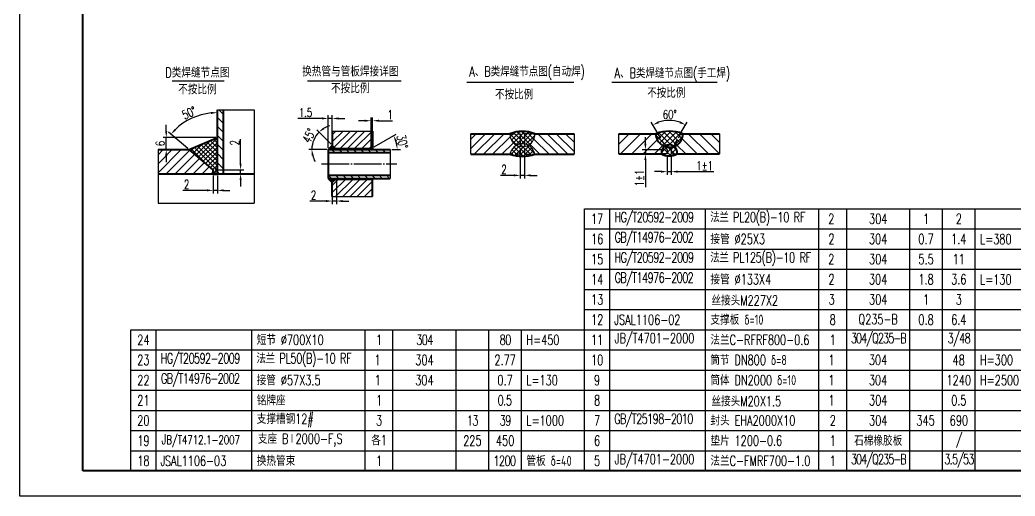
# Model space of a CAD drawing. Header units: millimetres. Extents: x -721 to -127, y -2839 to -2419.
# Drawn here: x -720.7 to -325.9, y -2839.3 to -2650.3 of the extents above; entities that cross this region are included whole.
import ezdxf

# ---------------------------------------------------------------- set-up
doc = ezdxf.new("R2010")
doc.units = ezdxf.units.MM
doc.linetypes.add('JIS_02_2.0', pattern=[3, 2, -1])
doc.linetypes.add('JIS_08_11', pattern=[12.8, 11, -0.6, 0.6, -0.6])
for name, color, linetype, lineweight in [('中心线', 4, 'JIS_08_11', 25), ('外壳线', 1, 'Continuous', 40), ('尺寸线', 2, 'Continuous', 25), ('虚线', 3, 'JIS_02_2.0', 25)]:
    doc.layers.add(name, color=color, linetype=linetype, lineweight=lineweight)
doc.styles.get("Standard").update_dxf_attribs({"font": 'romans.shx', "width": 0.707, "height": 3.5, "bigfont": 'hzfs.shx'})
doc.styles.add('文字', font='romans.shx', dxfattribs={"width": 0.707, "height": 4, "bigfont": 'hzfs.shx'})
doc.dimstyles.new('ISO-25', dxfattribs={"dimtxt": 2.5, "dimasz": 2.5, "dimexe": 1.25, "dimexo": 0.625, "dimtad": 1, "dimtxsty": 'Standard', "dimcen": 2.5, "dimadec": 0, "dimazin": 0, "dimtfac": 1, "dimtmove": 0, "dimatfit": 3, "dimfxl": 1, "dimarcsym": 0})

# ---------------------------------------------------------------- blocks, each defined once
blk = doc.blocks.new('*D481')
at = {"layer": 'Defpoints', "color": 0}
for p in [(-643.96, -2711.4), (-642.36, -2711.4), (-642.36, -2717.96)]:
    blk.add_point(p, dxfattribs=at)
at = {"layer": '尺寸线', "color": 0, "lineweight": -2}
for p, q in [((-643.96, -2712.02), (-643.96, -2719.21)), ((-642.36, -2712.02), (-642.36, -2719.21)), ((-646.46, -2717.96), (-655.99, -2717.96)), ((-642.36, -2717.96), (-643.96, -2717.96)), ((-639.86, -2717.96), (-637.36, -2717.96))]:
    blk.add_line(p, q, dxfattribs=at)
at = {"layer": '尺寸线', "color": 0}
for points in [[(-646.46, -2717.54), (-646.46, -2718.37), (-643.96, -2717.96)], [(-639.86, -2717.54), (-639.86, -2718.37), (-642.36, -2717.96)]]:
    blk.add_solid(points, dxfattribs=at)
at = {"layer": '尺寸线', "color": 0, "insert": (-654.54, -2715.58), "char_height": 3.5, "attachment_point": 5}
blk.add_mtext('2', dxfattribs=at)
blk = doc.blocks.new('*D482')
at = {"layer": 'Defpoints', "color": 0}
for p in [(-644, -2709.8), (-643.96, -2711.4), (-633.13, -2711.4)]:
    blk.add_point(p, dxfattribs=at)
at = {"layer": '尺寸线', "color": 0, "lineweight": -2}
for p, q in [((-633.13, -2707.3), (-633.13, -2697.61)), ((-643.37, -2709.8), (-631.88, -2709.8)), ((-643.33, -2711.4), (-631.88, -2711.4)), ((-633.13, -2711.4), (-633.13, -2709.8)), ((-633.13, -2713.9), (-633.13, -2716.4))]:
    blk.add_line(p, q, dxfattribs=at)
at = {"layer": '尺寸线', "color": 0}
for points in [[(-633.55, -2707.3), (-632.71, -2707.3), (-633.13, -2709.8)], [(-633.55, -2713.9), (-632.71, -2713.9), (-633.13, -2711.4)]]:
    blk.add_solid(points, dxfattribs=at)
at = {"layer": '尺寸线', "color": 0, "insert": (-635.51, -2699.06), "char_height": 3.5, "attachment_point": 5, "rotation": 90}
blk.add_mtext('2', dxfattribs=at)
blk = doc.blocks.new('*D483')
at = {"layer": 'Defpoints', "color": 0}
for p in [(-649.26, -2688.13), (-642.36, -2685.97), (-653.53, -2701.8), (-643.96, -2709.83), (-642.36, -2711.4)]:
    blk.add_point(p, dxfattribs=at)
at = {"layer": '尺寸线', "color": 0, "lineweight": -2}
blk.add_line((-654.01, -2701.39), (-661.74, -2694.91), dxfattribs=at)
blk.add_arc((-642.36, -2711.17), 24.06, 95.9569, 134.0431, dxfattribs=at)
at = {"layer": '尺寸线', "color": 0}
for points in [[(-644.87, -2686.83), (-644.83, -2687.66), (-642.36, -2687.12)], [(-658.77, -2694.17), (-659.38, -2693.6), (-660.78, -2695.71)]]:
    blk.add_solid(points, dxfattribs=at)
at = {"layer": '尺寸线', "color": 0, "insert": (-653.53, -2687.22), "char_height": 3.5, "attachment_point": 5, "rotation": 25}
blk.add_mtext('50°', dxfattribs=at)
blk = doc.blocks.new('*D484')
at = {"layer": 'Defpoints', "color": 0}
for p in [(-662.63, -2696.95), (-642.36, -2696.95), (-653.53, -2701.8)]:
    blk.add_point(p, dxfattribs=at)
at = {"layer": '尺寸线', "color": 0, "lineweight": -2}
for p, q in [((-662.63, -2694.45), (-662.63, -2691.95)), ((-642.98, -2696.95), (-663.88, -2696.95)), ((-662.63, -2701.8), (-662.63, -2696.95)), ((-654.16, -2701.8), (-663.88, -2701.8)), ((-662.63, -2704.3), (-662.63, -2706.8))]:
    blk.add_line(p, q, dxfattribs=at)
at = {"layer": '尺寸线', "color": 0}
for points in [[(-663.05, -2694.45), (-662.22, -2694.45), (-662.63, -2696.95)], [(-663.05, -2704.3), (-662.22, -2704.3), (-662.63, -2701.8)]]:
    blk.add_solid(points, dxfattribs=at)
at = {"layer": '尺寸线', "color": 0, "insert": (-665.01, -2699.37), "char_height": 3.5, "attachment_point": 5, "rotation": 90}
blk.add_mtext('6', dxfattribs=at)
blk = doc.blocks.new('*D485')
at = {"layer": 'Defpoints', "color": 0}
for p in [(-581.38, -2690.32), (-580.74, -2698.07), (-581.38, -2701.38)]:
    blk.add_point(p, dxfattribs=at)
at = {"layer": '尺寸线', "color": 0, "lineweight": -2}
for p, q in [((-583.88, -2690.32), (-586.38, -2690.32)), ((-581.38, -2700.76), (-581.38, -2689.07)), ((-581.38, -2690.32), (-580.74, -2690.32)), ((-580.74, -2697.45), (-580.74, -2689.07)), ((-578.24, -2690.32), (-572.91, -2690.32))]:
    blk.add_line(p, q, dxfattribs=at)
at = {"layer": '尺寸线', "color": 0}
for points in [[(-583.88, -2689.9), (-583.88, -2690.74), (-581.38, -2690.32)], [(-578.24, -2689.9), (-578.24, -2690.74), (-580.74, -2690.32)]]:
    blk.add_solid(points, dxfattribs=at)
at = {"layer": '尺寸线', "color": 0, "insert": (-573.83, -2687.95), "char_height": 3.5, "attachment_point": 5}
blk.add_mtext('1', dxfattribs=at)
blk = doc.blocks.new('*D486')
at = {"layer": 'Defpoints', "color": 0}
for p in [(-596.74, -2689.43), (-596.74, -2700.1), (-598.34, -2701.69)]:
    blk.add_point(p, dxfattribs=at)
at = {"layer": '尺寸线', "color": 0, "lineweight": -2}
for p, q in [((-598.34, -2701.07), (-598.34, -2688.18)), ((-596.74, -2699.47), (-596.74, -2688.18)), ((-600.84, -2689.43), (-610.4, -2689.43)), ((-596.74, -2689.43), (-598.34, -2689.43)), ((-594.24, -2689.43), (-591.74, -2689.43))]:
    blk.add_line(p, q, dxfattribs=at)
at = {"layer": '尺寸线', "color": 0}
for points in [[(-600.84, -2689.01), (-600.84, -2689.85), (-598.34, -2689.43)], [(-594.24, -2689.01), (-594.24, -2689.85), (-596.74, -2689.43)]]:
    blk.add_solid(points, dxfattribs=at)
at = {"layer": '尺寸线', "color": 0, "insert": (-607.36, -2687.06), "char_height": 3.5, "attachment_point": 5}
blk.add_mtext('1.5', dxfattribs=at)
blk = doc.blocks.new('*D487')
at = {"layer": 'Defpoints', "color": 0}
for p in [(-604.53, -2699.18), (-596.74, -2700.1), (-598.34, -2701.69), (-595.15, -2701.69), (-573.76, -2701.69)]:
    blk.add_point(p, dxfattribs=at)
at = {"layer": '尺寸线', "color": 0, "lineweight": -2}
for p, q in [((-597.18, -2699.66), (-602.9, -2693.94)), ((-598.97, -2701.69), (-606.12, -2701.69))]:
    blk.add_line(p, q, dxfattribs=at)
for start, end in [(105.4285, 120.2142), (135, 180), (194.7858, 209.5715)]:
    blk.add_arc((-595.15, -2701.69), 9.71, start, end, dxfattribs=at)
at = {"layer": '尺寸线', "color": 0}
for points in [[(-599.79, -2693.63), (-600.29, -2692.97), (-602.02, -2694.82)], [(-604.96, -2704.22), (-604.13, -2704.12), (-604.87, -2701.69)]]:
    blk.add_solid(points, dxfattribs=at)
at = {"layer": '尺寸线', "color": 0, "insert": (-605.95, -2696.26), "char_height": 3.5, "attachment_point": 5, "rotation": 63.3324}
blk.add_mtext('45°', dxfattribs=at)
blk = doc.blocks.new('*D488')
at = {"layer": 'Defpoints', "color": 0}
for p in [(-571.64, -2697.95), (-598.34, -2701.69), (-581.38, -2701.38), (-580.74, -2701.01), (-573.76, -2701.69)]:
    blk.add_point(p, dxfattribs=at)
at = {"layer": '尺寸线', "color": 0, "lineweight": -2}
for p, q in [((-580.2, -2700.7), (-571.36, -2695.6)), ((-573.14, -2701.69), (-569.73, -2701.69))]:
    blk.add_line(p, q, dxfattribs=at)
blk.add_arc((-581.92, -2701.69), 10.94, 13.1184, 16.872, dxfattribs=at)
at = {"layer": '尺寸线', "color": 0}
for points in [[(-571.83, -2698.68), (-571.06, -2698.35), (-572.44, -2696.22)], [(-570.85, -2699.16), (-571.68, -2699.25), (-570.98, -2701.69)]]:
    blk.add_solid(points, dxfattribs=at)
at = {"layer": '尺寸线', "color": 0, "insert": (-568.95, -2698.68), "char_height": 3.5, "attachment_point": 5, "rotation": 283.0773}
blk.add_mtext('30°', dxfattribs=at)
blk = doc.blocks.new('*D489')
at = {"layer": 'Defpoints', "color": 0}
for p in [(-596.74, -2714.8), (-595.15, -2713.21), (-595.15, -2722.21)]:
    blk.add_point(p, dxfattribs=at)
at = {"layer": '尺寸线', "color": 0, "lineweight": -2}
for p, q in [((-596.74, -2715.43), (-596.74, -2723.46)), ((-595.15, -2713.84), (-595.15, -2723.46)), ((-599.24, -2722.21), (-605.63, -2722.21)), ((-595.15, -2722.21), (-596.74, -2722.21)), ((-592.65, -2722.21), (-590.15, -2722.21))]:
    blk.add_line(p, q, dxfattribs=at)
at = {"layer": '尺寸线', "color": 0}
for points in [[(-599.24, -2721.79), (-599.24, -2722.62), (-596.74, -2722.21)], [(-592.65, -2721.79), (-592.65, -2722.62), (-595.15, -2722.21)]]:
    blk.add_solid(points, dxfattribs=at)
at = {"layer": '尺寸线', "color": 0, "insert": (-604.18, -2719.83), "char_height": 3.5, "attachment_point": 5}
blk.add_mtext('2', dxfattribs=at)
blk = doc.blocks.new('*D457')
at = {"layer": 'Defpoints', "color": 0}
for p in [(-472.54, -2703.47), (-463.9, -2703.47), (-463.89, -2701.87)]:
    blk.add_point(p, dxfattribs=at)
at = {"layer": '尺寸线', "color": 0, "lineweight": -2}
for p, q in [((-472.54, -2699.37), (-472.54, -2696.87)), ((-464.51, -2701.87), (-473.79, -2701.87)), ((-464.52, -2703.47), (-473.79, -2703.47)), ((-472.54, -2701.87), (-472.54, -2703.47)), ((-472.54, -2705.97), (-472.54, -2716.7))]:
    blk.add_line(p, q, dxfattribs=at)
at = {"layer": '尺寸线', "color": 0}
for points in [[(-472.96, -2699.37), (-472.12, -2699.37), (-472.54, -2701.87)], [(-472.96, -2705.97), (-472.12, -2705.97), (-472.54, -2703.47)]]:
    blk.add_solid(points, dxfattribs=at)
at = {"layer": '尺寸线', "color": 0, "insert": (-474.92, -2713.07), "char_height": 3.5, "attachment_point": 5, "rotation": 90}
blk.add_mtext('{\\Fromans|c134;1%%P1}', dxfattribs=at)
blk = doc.blocks.new('*D458')
at = {"layer": 'Defpoints', "color": 0}
for p in [(-465.35, -2690.43), (-467.59, -2695.47), (-458.6, -2695.47), (-463.89, -2701.87), (-462.3, -2701.87)]:
    blk.add_point(p, dxfattribs=at)
at = {"layer": '尺寸线', "color": 0, "lineweight": -2}
for p, q in [((-467.9, -2694.93), (-470.22, -2690.9)), ((-458.29, -2694.93), (-455.96, -2690.9))]:
    blk.add_line(p, q, dxfattribs=at)
blk.add_arc((-463.09, -2703.25), 13.01, 71.0243, 108.9757, dxfattribs=at)
at = {"layer": '尺寸线', "color": 0}
for points in [[(-467.15, -2691.32), (-467.5, -2690.56), (-469.6, -2691.98)], [(-458.69, -2690.56), (-459.03, -2691.32), (-456.59, -2691.98)]]:
    blk.add_solid(points, dxfattribs=at)
at = {"layer": '尺寸线', "color": 0, "insert": (-462.88, -2687.86), "char_height": 3.5, "attachment_point": 5, "rotation": 359.212}
blk.add_mtext('60°', dxfattribs=at)
blk = doc.blocks.new('*D459')
at = {"layer": 'Defpoints', "color": 0}
for p in [(-463.9, -2703.47), (-462.3, -2703.47), (-462.3, -2710.52)]:
    blk.add_point(p, dxfattribs=at)
at = {"layer": '尺寸线', "color": 0, "lineweight": -2}
for p, q in [((-463.9, -2704.09), (-463.9, -2711.77)), ((-462.3, -2704.09), (-462.3, -2711.77)), ((-466.4, -2710.52), (-468.9, -2710.52)), ((-463.9, -2710.52), (-462.3, -2710.52)), ((-459.8, -2710.52), (-445.42, -2710.52))]:
    blk.add_line(p, q, dxfattribs=at)
at = {"layer": '尺寸线', "color": 0}
for points in [[(-466.4, -2710.11), (-466.4, -2710.94), (-463.9, -2710.52)], [(-459.8, -2710.11), (-459.8, -2710.94), (-462.3, -2710.52)]]:
    blk.add_solid(points, dxfattribs=at)
at = {"layer": '尺寸线', "color": 0, "insert": (-449.05, -2708.15), "char_height": 3.5, "attachment_point": 5}
blk.add_mtext('{\\Fromans|c134;1%%P1}', dxfattribs=at)
blk = doc.blocks.new('*D460')
at = {"layer": 'Defpoints', "color": 0}
for p in [(-522.16, -2703.66), (-520.52, -2703.66), (-522.16, -2712.01)]:
    blk.add_point(p, dxfattribs=at)
at = {"layer": '尺寸线', "color": 0, "lineweight": -2}
for p, q in [((-522.16, -2704.28), (-522.16, -2713.26)), ((-520.52, -2704.28), (-520.52, -2713.26)), ((-524.66, -2712.01), (-530.06, -2712.01)), ((-520.52, -2712.01), (-522.16, -2712.01)), ((-518.02, -2712.01), (-515.52, -2712.01))]:
    blk.add_line(p, q, dxfattribs=at)
at = {"layer": '尺寸线', "color": 0}
for points in [[(-524.66, -2711.59), (-524.66, -2712.42), (-522.16, -2712.01)], [(-518.02, -2711.59), (-518.02, -2712.42), (-520.52, -2712.01)]]:
    blk.add_solid(points, dxfattribs=at)
at = {"layer": '尺寸线', "color": 0, "insert": (-528.61, -2709.63), "char_height": 3.5, "attachment_point": 5}
blk.add_mtext('2', dxfattribs=at)

msp = doc.modelspace()

# ---------------------------------------------------------------- hatches: boundary and pattern name
at = {"layer": '尺寸线'}
h = msp.add_hatch(dxfattribs=at)
h.set_pattern_fill('ANSI31', color=256, scale=0.8, angle=90, style=0)
h.set_pattern_definition([(135, (-628.767, -2307.4805), (-1.796051, -1.796051), [])])
h.paths.add_polyline_path([(-639.955, -2685.97), (-642.355, -2685.97), (-642.355, -2711.396), (-639.955, -2711.396)])
h = msp.add_hatch(dxfattribs=at)
h.set_pattern_fill('ANSI31', color=256, scale=0.64, style=0)
h.set_pattern_definition([(45, (-757.7133, -2853.9614), (-1.436841, 1.436841), [])])
h.paths.add_polyline_path([(-581.378, -2701.379), (-580.743, -2701.012), (-580.743, -2700.981), (-580.743, -2694.457), (-596.743, -2694.457), (-596.743, -2700.099), (-595.463, -2701.379)])
h.paths.add_polyline_path([(-580.743, -2720.445), (-580.743, -2713.89), (-581.378, -2713.523), (-595.463, -2713.522), (-596.743, -2714.802), (-596.743, -2720.445)])
h = msp.add_hatch(dxfattribs=at)
h.set_pattern_fill('ANSI31', color=256, scale=0.8192, style=0)
h.set_pattern_definition([(45, (-819.8757, -2490.1507), (-1.839156, 1.839156), [])])
h.paths.add_polyline_path([(-526.255, -2703.66, -0.235513), (-523.643, -2700.06, -0.2911427), (-526.255, -2695.468), (-541.82, -2695.468), (-541.82, -2703.66)])
h = msp.add_hatch(dxfattribs=at)
h.set_pattern_fill('ANSI37', color=256, scale=0.4096, style=0)
h.set_pattern_definition([(45, (-819.8757, -2490.1507), (-0.919578, 0.919578), []), (135, (-819.8757, -2490.1507), (-0.919578, -0.919578), [])])
h.paths.add_polyline_path([(-516.424, -2695.468), (-520.52, -2695.468), (-520.52, -2699.564, -0.0789904), (-519.037, -2700.06, 0.2911427)])
h.paths.add_polyline_path([(-522.159, -2695.468), (-526.255, -2695.468, 0.2911427), (-523.643, -2700.06, -0.0789904), (-522.159, -2699.564)])
h.paths.add_polyline_path([(-520.52, -2695.468, 0.3120562), (-522.159, -2695.468), (-522.159, -2699.564, -0.0827625), (-520.52, -2699.564)])
h.paths.add_polyline_path([(-520.52, -2699.564, 0.0827625), (-522.159, -2699.564), (-522.159, -2700.563, 0.0838161), (-520.52, -2700.563)])
h.paths.add_polyline_path([(-522.159, -2700.563, -0.0801128), (-523.643, -2700.06, 0.235513), (-526.255, -2703.66), (-522.159, -2703.66)])
h.paths.add_polyline_path([(-520.52, -2700.563, -0.0838161), (-522.159, -2700.563), (-522.159, -2703.66, 0.1862063), (-520.52, -2703.66)])
h.paths.add_polyline_path([(-519.037, -2700.06, -0.0801128), (-520.52, -2700.563), (-520.52, -2703.66), (-516.424, -2703.66, 0.235513)])
h.paths.add_polyline_path([(-516.424, -2703.66), (-520.52, -2703.66, -0.1862063), (-522.159, -2703.66), (-526.255, -2703.66, 0.1475319)])
h.paths.add_polyline_path([(-526.255, -2695.468), (-522.159, -2695.468, -0.3120562), (-520.52, -2695.468), (-516.424, -2695.468, 0.1836667)])
h = msp.add_hatch(dxfattribs=at)
h.set_pattern_fill('ANSI31', color=256, scale=0.8192, angle=90, style=0)
h.set_pattern_definition([(135, (-819.8757, -2490.1507), (-1.839156, -1.839156), [])])
h.paths.add_polyline_path([(-516.424, -2695.468, -0.2911427), (-519.037, -2700.06, -0.235513), (-516.424, -2703.66), (-500.86, -2703.66), (-500.86, -2695.468)])
h = msp.add_hatch(dxfattribs=at)
h.set_pattern_fill('ANSI31', color=256, style=0)
h.set_pattern_definition([(45, (-2992.938, -2030.4578), (-2.245064, 2.245064), [])])
h.paths.add_polyline_path([(-483.097, -2695.468), (-483.097, -2703.468), (-466.176, -2703.468, -0.2719444), (-464.969, -2700.516, -0.3104357), (-468.427, -2695.468)])
h = msp.add_hatch(dxfattribs=at)
h.set_pattern_fill('ANSI37', color=256, scale=0.5, angle=90, style=0)
h.set_pattern_definition([(135, (-2992.938, -2030.4578), (-1.122532, -1.122532), []), (225, (-2992.938, -2030.4578), (1.122532, -1.122532), [])])
h.paths.add_polyline_path([(-458.6, -2695.468), (-457.622, -2695.468, 0.1787371), (-468.427, -2695.468), (-467.585, -2695.468), (-464.756, -2700.367, -0.2876478), (-461.411, -2700.337)])
h.paths.add_polyline_path([(-467.585, -2695.468), (-468.427, -2695.468, 0.3104357), (-464.969, -2700.516, -0.0206449), (-464.756, -2700.367)])
h.paths.add_polyline_path([(-457.622, -2695.468), (-458.6, -2695.468), (-461.411, -2700.337, -0.0274943), (-461.127, -2700.534, 0.3130103)])
h.paths.add_polyline_path([(-461.411, -2700.337, 0.2876478), (-464.756, -2700.367), (-464.596, -2700.644, 0.1406748), (-461.616, -2700.691)])
h.paths.add_polyline_path([(-463.897, -2701.856), (-464.596, -2700.644, -0.0182708), (-464.969, -2700.516, 0.2719444), (-466.176, -2703.468), (-463.897, -2703.468)])
h.paths.add_polyline_path([(-461.127, -2700.534, -0.0237855), (-461.616, -2700.691), (-462.297, -2701.871), (-462.297, -2703.468), (-459.944, -2703.468, 0.2694259)])
h.paths.add_polyline_path([(-462.297, -2701.871), (-461.616, -2700.691, -0.1406748), (-464.596, -2700.644), (-463.89, -2701.868), (-463.897, -2703.468), (-466.176, -2703.468, 0.2732853), (-459.944, -2703.468), (-462.297, -2703.468)])
h = msp.add_hatch(dxfattribs=at)
h.set_pattern_fill('ANSI31', color=256, angle=90, style=0)
h.set_pattern_definition([(135, (-2992.938, -2030.4578), (-2.245064, -2.245064), [])])
h.paths.add_polyline_path([(-443.097, -2703.468), (-443.097, -2695.468), (-457.622, -2695.468, -0.3130103), (-461.127, -2700.534, -0.2694259), (-459.944, -2703.468)])
h = msp.add_hatch(dxfattribs=at)
h.set_pattern_fill('ANSI37', color=256, scale=0.4, style=0)
h.set_pattern_definition([(45, (-915.4959, -2729.6393), (-0.8980256, 0.8980256), []), (135, (-915.4959, -2729.6393), (-0.8980256, -0.8980256), [])])
h.paths.add_polyline_path([(-653.533, -2701.796), (-643.999, -2709.796), (-643.955, -2709.796), (-643.955, -2711.396, 0.222292), (-642.355, -2711.396), (-642.355, -2696.947)])
h = msp.add_hatch(dxfattribs=at)
h.set_pattern_fill('ANSI37', color=256, scale=0.16, angle=90, style=0)
h.set_pattern_definition([(135, (-757.7133, -2853.96135), (-0.3592102, -0.3592102), []), (225, (-757.7133, -2853.96135), (0.3592102, -0.3592102), [])])
h.paths.add_polyline_path([(-595.151, -2701.691), (-596.743, -2700.099), (-598.343, -2701.691)])
h.paths.add_polyline_path([(-595.151, -2713.211), (-598.343, -2713.211), (-596.743, -2714.802)])
h = msp.add_hatch(dxfattribs=at)
h.set_pattern_fill('ANSI31', color=256, scale=0.8, style=0)
h.set_pattern_definition([(45, (-628.767, -2307.4805), (-1.796051, 1.796051), [])])
h.paths.add_polyline_path([(-665.888, -2701.796), (-665.888, -2711.396), (-643.955, -2711.396), (-643.955, -2709.832), (-653.533, -2701.796)])
h = msp.add_hatch(dxfattribs=at)
h.set_pattern_fill('ANSI31', color=256, scale=0.64, angle=90, style=0)
h.set_pattern_definition([(135, (-1371.1398, -2542.5699), (-1.436841, -1.436841), [])])
h.paths.add_polyline_path([(-573.763, -2702.971), (-573.763, -2701.691), (-598.343, -2701.691), (-598.343, -2702.971)])
h.paths.add_polyline_path([(-573.763, -2713.211), (-573.763, -2711.931), (-598.343, -2711.931), (-598.343, -2713.211)])

# ---------------------------------------------------------------- linework, layer by layer
at = {"layer": '中心线'}
msp.add_line((-601.014, -2707.451), (-571.102, -2707.451), dxfattribs=at)
at = {"layer": '外壳线'}
for p, q in [((-695.688, -2829.271), (-695.688, -2429.271)), ((-642.355, -2711.396), (-642.355, -2685.97)), ((-639.955, -2711.396), (-639.955, -2685.97)), ((-596.743, -2694.457), (-596.743, -2700.099)), ((-580.743, -2694.457), (-580.743, -2701.691)), ((-541.82, -2695.468), (-526.255, -2695.468)), ((-516.424, -2695.468), (-500.86, -2695.468)), ((-483.097, -2695.468), (-467.585, -2695.468)), ((-458.6, -2695.468), (-443.097, -2695.468)), ((-653.533, -2701.796), (-642.355, -2696.947)), ((-598.343, -2701.691), (-596.743, -2700.099)), ((-596.743, -2700.099), (-595.151, -2701.691)), ((-665.888, -2701.796), (-653.533, -2701.796)), ((-643.955, -2709.832), (-653.533, -2701.796)), ((-598.343, -2701.691), (-598.343, -2713.211)), ((-598.343, -2701.691), (-573.763, -2701.691)), ((-598.343, -2702.971), (-573.763, -2702.971)), ((-595.463, -2701.379), (-581.383, -2701.379)), ((-581.383, -2701.381), (-580.743, -2701.012)), ((-581.383, -2701.379), (-581.383, -2701.381)), ((-581.383, -2701.379), (-581.383, -2701.381)), ((-580.743, -2701.691), (-580.743, -2700.981)), ((-580.743, -2701.336), (-580.743, -2701.691)), ((-580.743, -2701.379), (-580.743, -2701.691)), ((-541.82, -2703.66), (-526.255, -2703.66)), ((-516.424, -2703.66), (-500.86, -2703.66)), ((-483.097, -2703.468), (-466.176, -2703.468)), ((-459.944, -2703.468), (-443.097, -2703.468)), ((-665.888, -2711.396), (-643.955, -2711.396)), ((-643.999, -2709.796), (-643.955, -2709.796)), ((-643.955, -2711.396), (-643.955, -2709.796)), ((-642.355, -2711.396), (-627.711, -2711.396)), ((-598.343, -2711.931), (-573.763, -2711.931)), ((-598.343, -2713.211), (-596.743, -2714.802)), ((-598.343, -2713.211), (-573.738, -2713.211)), ((-596.743, -2714.802), (-595.151, -2713.211)), ((-596.743, -2720.445), (-596.743, -2714.802)), ((-595.463, -2713.522), (-581.383, -2713.523)), ((-581.383, -2713.522), (-581.383, -2713.52)), ((-581.383, -2713.52), (-580.743, -2713.89)), ((-581.383, -2713.523), (-581.383, -2713.52)), ((-580.743, -2720.445), (-580.743, -2713.211)), ((-136.688, -2829.271), (-695.688, -2829.271))]:
    msp.add_line(p, q, dxfattribs=at)
for centre, radius, start, end in [((-521.34, -2708.397), 13.832, 69.18533, 110.81467), ((-463.024, -2710.097), 15.595, 69.73226, 110.26774), ((-463.024, -2695.476), 5.402, 179.91268, 0.08732), ((-463.06, -2703.019), 3.148, 351.80472, 188.19528), ((-521.34, -2687.364), 17.021, 253.21517, 286.78483), ((-463.06, -2698.192), 6.127, 239.43026, 300.56974), ((-643.155, -2709.685), 1.888, 244.93476, 295.06524)]:
    msp.add_arc(centre, radius, start, end, dxfattribs=at)
at = {"layer": '尺寸线'}
for p, q in [((-720.688, -2839.271), (-720.688, -2419.271)), ((-660.265, -2674.538), (-639.678, -2674.538)), ((-606.634, -2674.538), (-569.45, -2674.538)), ((-543.366, -2674.965), (-500.877, -2674.965)), ((-485.817, -2674.965), (-444, -2674.965)), ((-642.355, -2685.97), (-627.711, -2685.97)), ((-627.711, -2685.97), (-627.711, -2723.053)), ((-596.743, -2694.457), (-580.743, -2694.457)), ((-541.82, -2703.66), (-541.82, -2695.468)), ((-500.86, -2695.468), (-500.86, -2703.66)), ((-500.86, -2695.468), (-500.86, -2703.091)), ((-483.097, -2703.468), (-483.097, -2695.468)), ((-443.097, -2695.468), (-443.097, -2703.468)), ((-665.888, -2701.796), (-665.888, -2723.053)), ((-573.763, -2701.691), (-573.763, -2713.211)), ((-665.888, -2723.053), (-627.711, -2723.053)), ((-596.743, -2720.445), (-580.743, -2720.445)), ((-496.681, -2725.271), (-316.685, -2725.271)), ((-496.681, -2725.271), (-316.685, -2725.271)), ((-496.678, -2829.271), (-496.678, -2725.271)), ((-486.678, -2829.271), (-486.678, -2725.271)), ((-448.678, -2829.271), (-448.678, -2725.271)), ((-403.678, -2829.271), (-403.678, -2725.271)), ((-392.678, -2829.271), (-392.678, -2725.271)), ((-367.678, -2829.271), (-367.678, -2725.271)), ((-354.678, -2829.271), (-354.678, -2725.271)), ((-341.678, -2829.271), (-341.678, -2725.271)), ((-496.681, -2733.271), (-316.685, -2733.271)), ((-496.681, -2741.271), (-316.685, -2741.271)), ((-496.681, -2749.271), (-316.685, -2749.271)), ((-496.681, -2757.271), (-316.685, -2757.271)), ((-496.681, -2765.271), (-316.685, -2765.271)), ((-676.677, -2773.271), (-496.681, -2773.271)), ((-676.674, -2829.271), (-676.674, -2773.271)), ((-666.674, -2829.271), (-666.674, -2773.271)), ((-628.674, -2829.271), (-628.674, -2773.271)), ((-583.674, -2829.271), (-583.674, -2773.271)), ((-572.674, -2829.271), (-572.674, -2773.271)), ((-547.674, -2829.271), (-547.674, -2773.271)), ((-534.674, -2829.271), (-534.674, -2773.271)), ((-521.674, -2829.271), (-521.674, -2773.271)), ((-496.681, -2773.271), (-316.685, -2773.271)), ((-676.677, -2781.271), (-496.681, -2781.271)), ((-496.681, -2781.271), (-316.685, -2781.271)), ((-676.677, -2789.271), (-496.681, -2789.271)), ((-496.681, -2789.271), (-316.685, -2789.271)), ((-676.677, -2797.271), (-496.681, -2797.271)), ((-496.681, -2797.271), (-316.685, -2797.271)), ((-676.677, -2805.271), (-496.681, -2805.271)), ((-496.681, -2805.271), (-316.685, -2805.271)), ((-676.677, -2813.271), (-496.681, -2813.271)), ((-496.681, -2813.271), (-316.685, -2813.271)), ((-496.681, -2813.271), (-316.685, -2813.271)), ((-676.677, -2821.271), (-496.681, -2821.271)), ((-496.681, -2821.271), (-316.685, -2821.271)), ((-126.688, -2839.271), (-720.688, -2839.271))]:
    msp.add_line(p, q, dxfattribs=at)
for centre, radius, start, end in [((-521.34, -2695.711), 4.921, 177.16626, 2.83374), ((-521.34, -2704.479), 4.983, 9.46232, 170.53768)]:
    msp.add_arc(centre, radius, start, end, dxfattribs=at)
at = {"layer": '虚线'}
for p, q in [((-526.255, -2695.468), (-522.159, -2695.468)), ((-522.159, -2695.468), (-522.159, -2703.66)), ((-516.424, -2695.468), (-520.52, -2695.468)), ((-520.52, -2695.468), (-520.52, -2703.66)), ((-468.427, -2695.468), (-467.585, -2695.468)), ((-467.585, -2695.468), (-463.89, -2701.868)), ((-458.6, -2695.468), (-462.297, -2701.871)), ((-457.622, -2695.468), (-458.6, -2695.468)), ((-522.159, -2703.66), (-526.255, -2703.66)), ((-520.52, -2703.66), (-516.424, -2703.66)), ((-463.897, -2703.468), (-466.176, -2703.468)), ((-463.89, -2701.868), (-463.89, -2703.468)), ((-462.297, -2701.871), (-462.297, -2703.468)), ((-462.297, -2703.468), (-459.944, -2703.468))]:
    msp.add_line(p, q, dxfattribs=at)

# ---------------------------------------------------------------- texts
at = {"layer": '尺寸线', "style": '文字', "width": 0.7}
for s, p in [('A、B类焊缝节点图(自动焊)', (-542.401, -2672.766)), ('A、B类焊缝节点图(手工焊)', (-484.766, -2673.386)), ('不按比例', (-471.798, -2681.248)), ('不按比例', (-532.181, -2681.882))]:
    msp.add_text(s, height=4, dxfattribs=at).set_placement(p)
at = {"layer": '尺寸线', "char_height": 4, "style": '文字'}
for s, insert, width, attachment_point in [('D类焊缝节点图\\P不按比例', (-650.259, -2674.538), 45.146, 5), ('换热管与管板焊接详图\\P不按比例', (-589.625, -2674.094), 66.3204, 5), ('17', (-491.683, -2729.271), 10, 5), (' {\\T0.9;HG/T20592-2009}', (-486.743, -2729.26), 38.0497, 4), ('\\pt45.5;{\\T0.95; 法兰 PL20(B)-10 RF}', (-448.693, -2729.265), 45.01485, 4), ('2', (-398.802, -2729.26), 9.9998, 5), ('304', (-380.178, -2729.263), 25, 5), ('1', (-361.193, -2729.26), 13, 5), ('2', (-348.193, -2729.26), 13, 5), ('16', (-491.683, -2737.271), 10, 5), (' {\\T0.9;GB/T14976-2002}', (-486.713, -2737.26), 38.0497, 4), (' 接管 %%C25X3', (-448.678, -2737.271), 45, 4), ('2', (-398.713, -2737.26), 9.9998, 5), ('304', (-380.199, -2737.263), 25, 5), ('0.7', (-361.214, -2737.26), 13, 5), ('1.4', (-348.214, -2737.26), 13, 5), ('\\pt45.5; L=380', (-341.692, -2737.311), 24.99694, 4), ('15', (-491.685, -2745.28), 10, 5), (' {\\T0.9;HG/T20592-2009}', (-486.743, -2745.26), 38.0497, 4), ('\\pt45.5;{\\T0.95; 法兰 PL125(B)-10 RF}', (-448.693, -2745.265), 45.01485, 4), ('2', (-398.802, -2745.26), 9.9998, 5), ('304', (-380.178, -2745.263), 25, 5), ('5.5', (-361.193, -2745.26), 13, 5), ('11', (-348.193, -2745.26), 13, 5), ('14', (-491.69, -2753.265), 10, 5), (' {\\T0.9;GB/T14976-2002}', (-486.713, -2753.26), 38.0497, 4), (' 接管 %%C133X4', (-448.678, -2753.271), 45, 4), ('2', (-398.713, -2753.26), 9.9998, 5), ('304', (-380.199, -2753.263), 25, 5), ('1.8', (-361.214, -2753.26), 13, 5), ('3.6', (-348.214, -2753.26), 13, 5), ('\\pt45.5; L=130', (-341.692, -2753.311), 24.99694, 4), ('13', (-491.683, -2761.271), 10, 5), ('丝接头M227X2', (-446.354, -2761.632), 46.99888, 4), ('3', (-398.689, -2761.26), 9.9998, 5), ('304', (-380.175, -2761.263), 25, 5), ('1', (-361.19, -2761.26), 13, 5), ('3', (-348.19, -2761.26), 13, 5), ('12', (-491.683, -2769.271), 10, 5), ('{\\T0.9; }JSAL1106-02', (-486.678, -2769.286), 37.99939, 4), ('\\pt45.52; 支撑板 δ=10', (-448.678, -2769.271), 45, 4), ('8', (-398.197, -2769.271), 11, 5), ('Q235-B', (-380.197, -2769.271), 25, 5), ('0.8', (-361.197, -2769.271), 13, 5), ('6.4', (-348.197, -2769.271), 13, 5), ('24', (-671.681, -2777.28), 10, 5), (' 短节 %%C700X10', (-628.674, -2777.277), 45, 4), ('1', (-578.174, -2777.277), 11, 5), ('{\\T0.9;304}', (-560.174, -2777.271), 25, 5), ('{\\T0.9;80}', (-528.174, -2777.282), 13, 5), (' H=450', (-521.674, -2777.274), 24.99199, 4), ('11', (-491.683, -2777.271), 10, 5), (' JB/T4701-2000', (-486.678, -2777.272), 37.99939, 4), (' 法兰C-RF{\\Fromans,hz|c134;RF}800-0.6', (-448.678, -2777.271), 45, 4), ('1', (-398.178, -2777.271), 11, 5), ('{\\T0.75;304/Q235-B}', (-380.178, -2777.271), 25, 5), ('{\\T0.9;3/48}', (-348.178, -2777.28), 13, 5), ('23', (-671.681, -2785.28), 10, 5), (' {\\T0.9;HG/T20592-2009}', (-666.739, -2785.26), 38.0497, 4), ('\\pt45.5;{\\T0.95; 法兰 PL50(B)-10 RF}', (-628.689, -2785.265), 45.01485, 4), ('1', (-578.798, -2785.26), 9.9998, 5), ('304', (-560.174, -2785.263), 25, 5), ('2.77', (-528.189, -2785.26), 13, 5), ('10', (-491.685, -2785.28), 10, 5), ('\\pt45.5; 筒节 DN800 δ=8', (-448.714, -2785.271), 46.99888, 4), ('1', (-398.714, -2785.271), 9.9998, 5), ('304', (-380.224, -2785.251), 25, 5), ('48', (-348.214, -2785.271), 13, 5), ('\\pt45.5; H=300', (-341.714, -2785.271), 24.99694, 4), ('22', (-671.681, -2793.28), 10, 5), (' {\\T0.9;GB/T14976-2002}', (-666.709, -2793.26), 38.0497, 4), (' 接管 %%C57X3.5', (-628.674, -2793.271), 45, 4), ('1', (-578.709, -2793.26), 9.9998, 5), ('304', (-560.195, -2793.263), 25, 5), ('0.7', (-528.21, -2793.26), 13, 5), ('\\pt45.5; L=130', (-521.688, -2793.311), 24.99694, 4), ('9', (-491.69, -2793.265), 10, 5), ('\\pt45.5; 筒体 DN2000 δ=10', (-448.714, -2793.271), 46.99888, 4), ('1', (-398.714, -2793.271), 9.9998, 5), ('304', (-380.224, -2793.251), 25, 5), ('1240', (-348.214, -2793.271), 13, 5), ('\\pt45.5; H=2500', (-341.714, -2793.271), 24.99694, 4), (' 铭牌座', (-628.674, -2801.277), 45, 4), ('1', (-578.174, -2801.271), 11, 5), ('8', (-491.683, -2801.271), 10, 5), ('丝接头M20X1.5', (-446.354, -2801.632), 46.99888, 4), ('1', (-398.689, -2801.26), 9.9998, 5), ('304', (-380.175, -2801.263), 25, 5), ('0.5', (-348.19, -2801.26), 13, 5), ('21', (-671.681, -2801.28), 10, 5), ('{\\T0.9;0.5}', (-528.437, -2801.277), 12.47456, 5), (' 支撑槽钢12#', (-628.674, -2809.277), 45, 4), ('{\\T0.9; GB/T25198-2010}', (-486.678, -2809.271), 38.0497, 4), ('\\pt52; 封头 EHA2000X10', (-448.678, -2809.274), 45, 4), ('20', (-671.681, -2809.28), 10, 5), ('3', (-578.174, -2809.271), 11, 5), ('{\\T0.9;13}', (-541.174, -2809.277), 13, 5), ('{\\T0.9;39}', (-528.174, -2809.277), 13, 5), (' L=1000', (-521.674, -2809.277), 24.99661, 4), ('7', (-491.683, -2809.271), 10, 5), ('2', (-398.178, -2809.271), 9.9998, 5), ('304', (-380.178, -2809.263), 25, 5), ('345', (-361.384, -2809.271), 13, 5), ('690', (-348.165, -2809.271), 13, 5), (' J{\\H0.875x;B/T4712.1-2007}', (-666.48, -2817.282), 37.80585, 4), ('各1', (-578.174, -2817.118), 11, 5), (' 垫片 {\\Fromans,hz|c134;1200-0.6}', (-448.678, -2817.271), 45, 4), ('石棉橡胶板', (-380.178, -2817.271), 25, 5), ('{\\T0.9;/}', (-348.178, -2817.27), 13, 5), ('19', (-671.686, -2817.265), 10, 5), ('225', (-541.174, -2817.277), 13, 5), ('450', (-528.174, -2817.277), 13, 5), ('6', (-491.68, -2817.271), 10, 5), ('1', (-398.178, -2817.271), 11, 5), (' 换热管束', (-628.674, -2825.271), 45, 4), (' 管板 δ=40', (-521.674, -2825.277), 24.99661, 4), (' JB/T4701-2000', (-486.678, -2825.272), 37.99939, 4), (' 法兰C-FM{\\Fromans,hz|c134;RF}700-1.0', (-448.678, -2825.271), 45, 4), ('{\\T0.75;304/Q235-B}', (-380.178, -2825.271), 25, 5), ('{\\T0.75;3.5/53}', (-348.178, -2825.28), 13, 5), ('18', (-671.679, -2825.271), 10, 5), ('{\\T0.9; J}SAL1106-03', (-666.674, -2825.282), 37.99939, 4), ('1', (-578.174, -2825.271), 11, 5), ('{\\T0.9;1200}', (-528.437, -2825.282), 12.47456, 5), ('5', (-491.682, -2825.28), 10, 5), ('1', (-398.178, -2825.271), 11, 5)]:
    msp.add_mtext(s, dxfattribs=dict(at, insert=insert, width=width, attachment_point=attachment_point))
at = {"layer": '尺寸线', "insert": (-626.286, -2817.123), "char_height": 4, "attachment_point": 4, "style": '文字'}
msp.add_mtext('支座 B{\\Fromans,gbcbig|c134;Ⅰ2000-F,S}', dxfattribs=at)

# ---------------------------------------------------------------- dimensions: what is measured, and where the dimension line sits
at = {"layer": '尺寸线'}
dim = msp.add_angular_dim_2l(base=(-649.255, -2688.129), line1=((-642.355, -2711.396), (-642.355, -2685.97)), line2=((-643.955, -2709.832), (-653.533, -2701.796)), dimstyle='ISO-25', dxfattribs=at)
dim.commit()
dim.dimension.update_dxf_attribs({"geometry": '*D483', "text_midpoint": (-653.526, -2687.22)})
for base, p1, p2, text, picture, middle in [((-596.743, -2689.432), (-598.343, -2701.691), (-596.743, -2700.099), '1.5', '*D486', (-607.359, -2689.432)), ((-581.383, -2690.321), (-580.743, -2698.074), (-581.383, -2701.381), '1', '*D485', (-573.826, -2690.321)), ((-462.297, -2710.524), (-463.897, -2703.468), (-462.297, -2703.468), '{\\Fromans|c134;1%%P1}', '*D459', (-449.047, -2710.524)), ((-642.355, -2717.955), (-643.955, -2711.396), (-642.355, -2711.396), '2', '*D481', (-654.539, -2717.955)), ((-595.151, -2722.208), (-596.743, -2714.802), (-595.151, -2713.211), '2', '*D489', (-604.184, -2722.208))]:
    dim = msp.add_linear_dim(base=base, p1=p1, p2=p2, text=text, dimstyle='ISO-25', dxfattribs=at)
    dim.commit()
    dim.dimension.update_dxf_attribs({"geometry": picture, "text_midpoint": middle, "dimtype": 160})
for base, line1, line2, picture, middle in [((-465.352, -2690.434), ((-462.297, -2701.871), (-458.6, -2695.468)), ((-463.89, -2701.868), (-467.585, -2695.468)), '*D458', (-462.913, -2690.237)), ((-604.535, -2699.176), ((-596.743, -2700.099), (-595.151, -2701.691)), ((-598.343, -2701.691), (-573.763, -2701.691)), '*D487', (-603.832, -2697.331)), ((-571.635, -2697.949), ((-598.343, -2701.691), (-573.763, -2701.691)), ((-581.383, -2701.381), (-580.743, -2701.012)), '*D488', (-571.26, -2699.215))]:
    dim = msp.add_angular_dim_2l(base=base, line1=line1, line2=line2, dimstyle='ISO-25', dxfattribs=at)
    dim.commit()
    dim.dimension.update_dxf_attribs({"geometry": picture, "text_midpoint": middle, "dimtype": 162})
for base, p1, p2, text, picture, middle in [((-662.634, -2696.947), (-653.533, -2701.796), (-642.355, -2696.947), '6', '*D484', (-662.634, -2699.372)), ((-633.131, -2711.396), (-643.999, -2709.796), (-643.955, -2711.396), '2', '*D482', (-633.131, -2699.057)), ((-472.541, -2703.468), (-463.89, -2701.868), (-463.897, -2703.468), '{\\Fromans|c134;1%%P1}', '*D457', (-472.541, -2713.068))]:
    dim = msp.add_linear_dim(base=base, p1=p1, p2=p2, angle=90, text=text, dimstyle='ISO-25', dxfattribs=at)
    dim.commit()
    dim.dimension.update_dxf_attribs({"geometry": picture, "text_midpoint": middle, "dimtype": 160})
dim = msp.add_linear_dim(base=(-522.159, -2712.005), p1=(-520.52, -2703.66), p2=(-522.159, -2703.66), text='2', dimstyle='ISO-25', dxfattribs=at)
dim.commit()
dim.dimension.update_dxf_attribs({"geometry": '*D460', "text_midpoint": (-528.609, -2709.63)})

doc.saveas('drawing.dxf')
